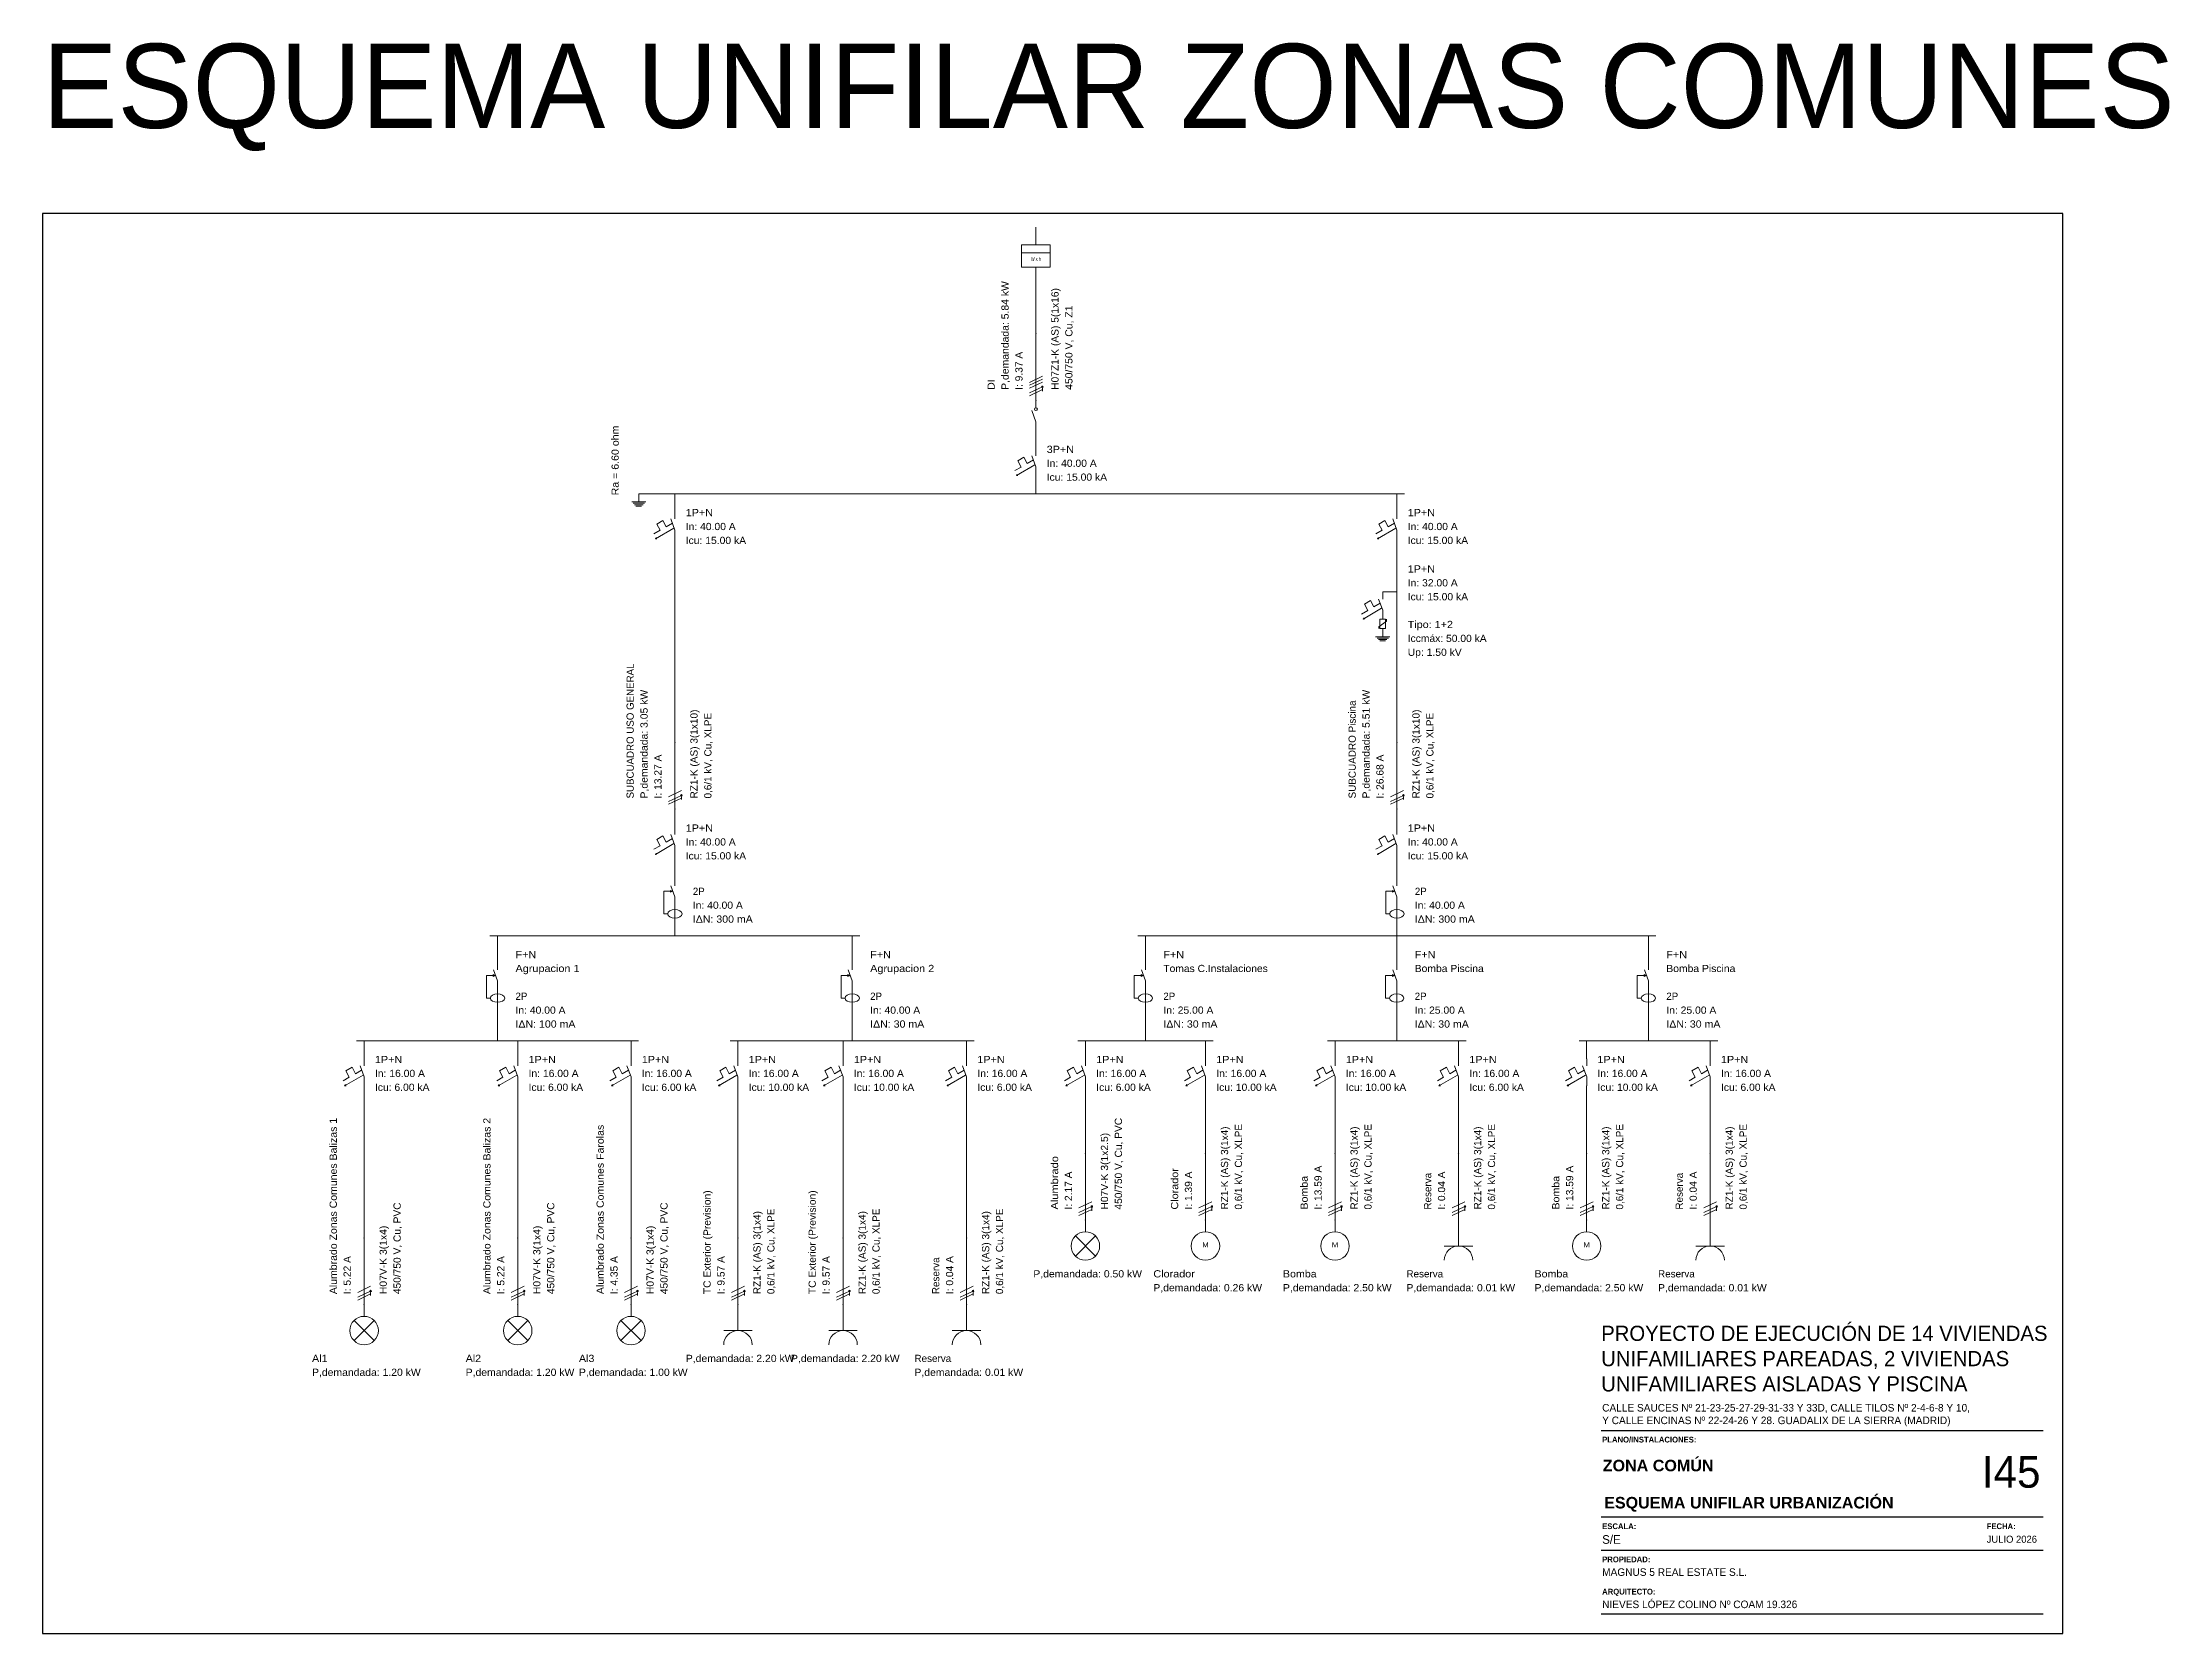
# Model space of a CAD drawing. Header units: millimetres. Extents: x 441156 to 441876, y 4514765 to 4515211.
# Drawn here: x 441747.4 to 441876.4, y 4514765 to 4514861.5 of the extents above; entities that cross this region are included whole.
import ezdxf
from ezdxf.enums import TextEntityAlignment as Align

# ---------------------------------------------------------------- set-up
doc = ezdxf.new("R2010")
doc.units = ezdxf.units.MM
doc.layers.add('01_cartela', color=6, linetype='Continuous', plot=False)
doc.layers.add('01_texto cartela', color=5, linetype='Continuous')
for name, color, linetype, lineweight in [('DISTRIBUCION', 7, 'Continuous', 0), ('LINEA', 7, 'Continuous', 0), ('RED_DE_TOMA_DE_TIERRA_DE_LAS_MASAS_DE_LA_INSTALACION', 7, 'Continuous', 0), ('SUMINISTRO', 7, 'Continuous', 0), ('TEXTOS', 2, 'Continuous', 30)]:
    doc.layers.add(name, color=color, linetype=linetype, lineweight=lineweight)
doc.styles.add('Century Gothic', font='', dxfattribs={"height": 2})
doc.styles.add('Century Gothic_3', font='', dxfattribs={"height": 4.5})
doc.styles.add('Century Gothic_6', font='', dxfattribs={"height": 11})
doc.styles.add('CYPETXT_romans', font='arial.ttf', dxfattribs={"height": 0.2})
doc.styles.add('NIEVES3', font='swisseb.ttf')
doc.styles.get('Century Gothic').set_extended_font_data('Century Gothic')
doc.styles.get('Century Gothic_3').set_extended_font_data('Century Gothic')
doc.styles.get('Century Gothic_6').set_extended_font_data('Century Gothic')

# ---------------------------------------------------------------- blocks, each defined once
blk = doc.blocks.new('elccontador')
at = {"layer": 'LINEA'}
for p, q in [((0, 0.01175), (0, 0.01925)), ((0, -0.01925), (0, -0.01175))]:
    blk.add_line(p, q, dxfattribs=at)
for points in [[(-0.015, 0.00325), (0.015, 0.00325), (0.015, 0.01175), (-0.015, 0.01175), (-0.015, 0.00325)], [(-0.015, -0.01175), (0.015, -0.01175), (0.015, 0.00325), (-0.015, 0.00325), (-0.015, -0.01175)]]:
    blk.add_lwpolyline(points, close=True, dxfattribs=at)
blk = doc.blocks.new('elccanaliz3fn01')
at = {"layer": 'SUMINISTRO'}
h = blk.add_hatch(color=256, dxfattribs=at)
edge = h.paths.add_edge_path(flags=0)
edge.add_arc((-0.0004, 0.0352), 0.0002, 0, 360)
h = blk.add_hatch(color=256, dxfattribs=at)
edge = h.paths.add_edge_path(flags=0)
edge.add_arc((0.0064, -0.0208), 0.0008, 0, 360)
h = blk.add_hatch(color=256, dxfattribs=at)
edge = h.paths.add_edge_path(flags=0)
edge.add_arc((-0.0004, -0.0352), 0.0002, 0, 360)
for p, q in [((-0.0004, -0.035), (-0.0004, 0.035)), ((-0.0072, -0.0162), (0.0064, -0.0098)), ((-0.0072, -0.0192), (0.0064, -0.0128)), ((-0.0072, -0.0222), (0.0064, -0.0158)), ((-0.0072, -0.0272), (0.0064, -0.0208)), ((0.0064, -0.0253), (0.0064, -0.0223)), ((-0.0072, -0.0302), (0.0064, -0.0238))]:
    blk.add_line(p, q, dxfattribs=at)
for centre, radius in [((-0.0004, 0.0352), 0.0002), ((0.0064, -0.0208), 0.0008), ((-0.0004, -0.0352), 0.0002)]:
    blk.add_circle(centre, radius, dxfattribs=at)
blk = doc.blocks.new('elcintcar')
at = {"layer": 'LINEA'}
blk.add_line((0.0014, 0.0083), (0.0014, 0.0158), dxfattribs=at)
blk.add_lwpolyline([(0.0014, -0.0158), (0.0014, -0.0064), (-0.0029, 0.0053)], dxfattribs=at)
blk.add_circle((0.0014, 0.0068), 0.0015, dxfattribs=at)
blk = doc.blocks.new('elcmag01')
at = {"layer": 'LINEA'}
for p, q in [((0.0111, 0.0068), (0.0111, 0.0143)), ((-0.0095, -0.0142), (-0.0078, -0.0141))]:
    blk.add_line(p, q, dxfattribs=at)
for points in [[(0.0084, 0.0024), (0.0019, -0.0014), (-0.0016, 0.0053), (-0.0081, 0.0015), (-0.0046, -0.0051), (-0.0111, -0.0089)], [(0.0111, -0.0143), (0.0111, -0.0049), (0.0068, 0.0068)], [(0.01, -0.0029), (-0.0095, -0.0142), (-0.0086, -0.0128)]]:
    blk.add_lwpolyline(points, dxfattribs=at)
blk = doc.blocks.new('elctomtie')
at = {"layer": 'SUMINISTRO'}
for p, q in [((0, -0.002), (0, 0.0065)), ((-0.0075, -0.002), (0.0075, -0.002)), ((-0.006, -0.0035), (0.006, -0.0035)), ((-0.0045, -0.005), (0.0045, -0.005)), ((-0.003, -0.0065), (0.003, -0.0065))]:
    blk.add_line(p, q, dxfattribs=at)
blk = doc.blocks.new('elccanalizfn01')
at = {"layer": 'LINEA'}
h = blk.add_hatch(color=256, dxfattribs=at)
edge = h.paths.add_edge_path(flags=0)
edge.add_arc((-0.0004, 0.0352), 0.0002, 0, 360)
h = blk.add_hatch(color=256, dxfattribs=at)
edge = h.paths.add_edge_path(flags=0)
edge.add_arc((0.0064, -0.0208), 0.0008, 0, 360)
h = blk.add_hatch(color=256, dxfattribs=at)
edge = h.paths.add_edge_path(flags=0)
edge.add_arc((-0.0004, -0.0352), 0.0002, 0, 360)
for p, q in [((-0.0004, -0.035), (-0.0004, 0.035)), ((-0.0072, -0.0222), (0.0064, -0.0158)), ((-0.0072, -0.0272), (0.0064, -0.0208)), ((0.0064, -0.0253), (0.0064, -0.0223)), ((-0.0072, -0.0302), (0.0064, -0.0238))]:
    blk.add_line(p, q, dxfattribs=at)
for centre, radius in [((-0.0004, 0.0352), 0.0002), ((0.0064, -0.0208), 0.0008), ((-0.0004, -0.0352), 0.0002)]:
    blk.add_circle(centre, radius, dxfattribs=at)
blk = doc.blocks.new('elcdif01')
at = {"layer": 'LINEA'}
blk.add_hatch(color=256, dxfattribs=at).paths.add_polyline_path([(0, 0.0135), (-0.0025, 0.0145), (-0.0025, 0.0125)], flags=0)
for p, q in [((0.0021, 0.0077), (-0.0021, 0.0193)), ((0.0021, 0.0223), (0.0021, 0.0193)), ((0.0021, -0.0223), (0.0021, 0.0077))]:
    blk.add_line(p, q, dxfattribs=at)
blk.add_lwpolyline([(-0.0054, -0.0103), (-0.0096, -0.0103), (-0.0096, 0.0135), (0, 0.0135)], dxfattribs=at)
blk.add_lwpolyline([(0, 0.0135), (-0.0025, 0.0145), (-0.0025, 0.0125)], close=True, dxfattribs=at)
blk.add_ellipse((0.0021, -0.0103), major_axis=(0.0075, 0), ratio=0.6, dxfattribs=at)
blk = doc.blocks.new('elccarga01')
at = {"layer": 'LINEA'}
for p, q in [((-0.0106, -0.0166), (0.0106, 0.0046)), ((0.0106, -0.0166), (-0.0106, 0.0046)), ((0, 0.009), (0, 0.021))]:
    blk.add_line(p, q, dxfattribs=at)
blk.add_circle((0, -0.006), 0.015, dxfattribs=at)
blk = doc.blocks.new('elccarga04')
at = {"layer": 'LINEA'}
for p, q in [((0, -0.006), (0, 0.021)), ((0.015, -0.006), (-0.015, -0.006))]:
    blk.add_line(p, q, dxfattribs=at)
blk.add_arc((0, -0.021), 0.015, 0, 180, dxfattribs=at)
blk = doc.blocks.new('elclimsobtrans01')
at = {"layer": 'LINEA'}
for p, q in [((-0.0004, -0.0108), (0.0076, -0.0048)), ((-0.0004, -0.0128), (-0.0004, -0.0108)), ((0.0076, -0.0048), (0.0076, -0.0028))]:
    blk.add_line(p, q, dxfattribs=at)
blk.add_lwpolyline([(0.0186, -0.0258), (0.0186, 0.0258), (0.0036, 0.0258)], dxfattribs=at)
blk.add_lwpolyline([(0.0006, -0.0128), (0.0066, -0.0128), (0.0066, -0.0028), (0.0006, -0.0028), (0.0006, -0.0128)], close=True, dxfattribs=at)
for name, p in [('elcmag01', (-0.0075, 0.0115)), ('elctomtie', (0.0036, -0.0193))]:
    blk.add_blockref(name, p, dxfattribs=at)
blk = doc.blocks.new('elccarga06')
at = {"layer": 'LINEA'}
blk.add_line((0, 0.009), (0, 0.021), dxfattribs=at)
blk.add_circle((0, -0.006), 0.015, dxfattribs=at)

msp = doc.modelspace()

# ---------------------------------------------------------------- linework, layer by layer
at = {"layer": '01_cartela', "color": 3}
msp.add_lwpolyline([(441747.39266544, 4514851.1105368), (441747.39266544, 4514764.97044075), (441869.94461768, 4514764.97044075), (441869.94461768, 4514851.1105368)], close=True, dxfattribs=at)
at = {"layer": '01_texto cartela', "color": 5}
for p, q in [((441841.93952508, 4514777.29099544), (441868.74461768, 4514777.29099544)), ((441841.93952508, 4514772.03654914), (441868.74461768, 4514772.03654914)), ((441841.93952508, 4514770.02727137), (441868.74461768, 4514770.02727137)), ((441841.93952508, 4514766.17044074), (441868.74461768, 4514766.17044074))]:
    msp.add_line(p, q, dxfattribs=at)
at = {"layer": 'DISTRIBUCION'}
for p, q in [((441785.29041073, 4514834.09943645, 0.00000053), (441830.0085198, 4514834.09943645, 0.00000053)), ((441774.53376215, 4514807.29052445, 0.00000053), (441796.96865932, 4514807.29052445, 0.00000053)), ((441813.83229153, 4514807.29052445, 0.00000053), (441845.26314808, 4514807.29052445, 0.00000053)), ((441766.43899077, 4514800.92572446, 0.00000053), (441783.55013353, 4514800.92572446, 0.00000053)), ((441789.11283242, 4514800.92572446, 0.00000053), (441803.90288622, 4514800.92572446, 0.00000053)), ((441810.19155008, 4514800.92572446, 0.00000053), (441818.39463298, 4514800.92572446, 0.00000053)), ((441825.33325187, 4514800.92572446, 0.00000053), (441833.74599877, 4514800.92572446, 0.00000053)), ((441840.59597463, 4514800.92572446, 0.00000053), (441849.00872153, 4514800.92572446, 0.00000053))]:
    msp.add_line(p, q, dxfattribs=at)
at = {"layer": 'LINEA'}
for p, q in [((441807.64946527, 4514849.63883336, 0.00000053), (441807.64946527, 4514850.27243336, 0.00000053)), ((441807.64946527, 4514847.42123336, 0.00000053), (441807.64946527, 4514843.82972935, 0.00000053)), ((441807.64946527, 4514837.93703645, 0.00000053), (441807.64946527, 4514836.8391429, 0.00000053)), ((441807.64946527, 4514834.09943645, 0.00000053), (441807.64946527, 4514835.19733, 0.00000053)), ((441785.75121073, 4514834.09943645, 0.00000053), (441785.75121073, 4514833.00154291, 0.00000053)), ((441829.5477198, 4514834.09943645, 0.00000053), (441829.5477198, 4514833.00154291, 0.00000053)), ((441785.75121073, 4514830.26183646, 0.00000053), (441785.75121073, 4514831.35973, 0.00000053)), ((441785.75121073, 4514830.26183646, 0.00000053), (441785.75121073, 4514819.04380445, 0.00000053)), ((441829.5477198, 4514830.26183646, 0.00000053), (441829.5477198, 4514831.35973, 0.00000053)), ((441829.5477198, 4514830.26183646, 0.00000053), (441829.5477198, 4514828.14154291, 0.00000053)), ((441829.5477198, 4514823.05463646, 0.00000053), (441829.5477198, 4514825.17493001, 0.00000053)), ((441829.5477198, 4514823.05463646, 0.00000053), (441829.5477198, 4514819.04380445, 0.00000053)), ((441785.75121073, 4514811.12812445, 0.00000053), (441785.75121073, 4514812.22601801, 0.00000053)), ((441829.5477198, 4514811.12812445, 0.00000053), (441829.5477198, 4514812.22601801, 0.00000053)), ((441785.75121073, 4514811.12812445, 0.00000053), (441785.75121073, 4514810.4946309, 0.00000053)), ((441829.5477198, 4514811.12812445, 0.00000053), (441829.5477198, 4514810.4946309, 0.00000053)), ((441774.99456215, 4514807.29052445, 0.00000053), (441774.99456215, 4514805.39343091, 0.00000053)), ((441785.75121073, 4514807.29052445, 0.00000053), (441785.75121073, 4514807.924018, 0.00000053)), ((441796.50785932, 4514807.29052445, 0.00000053), (441796.50785932, 4514805.39343091, 0.00000053)), ((441814.29309153, 4514807.29052445, 0.00000053), (441814.29309153, 4514805.39343091, 0.00000053)), ((441829.53962532, 4514807.29052445, 0.00000053), (441829.53962532, 4514805.39343091, 0.00000053)), ((441829.5477198, 4514807.29052445, 0.00000053), (441829.5477198, 4514807.924018, 0.00000053)), ((441844.80234808, 4514807.29052445, 0.00000053), (441844.80234808, 4514805.39343091, 0.00000053)), ((441774.99456215, 4514800.92572446, 0.00000053), (441774.99456215, 4514802.82281801, 0.00000053)), ((441796.50785932, 4514800.92572446, 0.00000053), (441796.50785932, 4514802.82281801, 0.00000053)), ((441814.29309153, 4514800.92572446, 0.00000053), (441814.29309153, 4514802.82281801, 0.00000053)), ((441829.53962532, 4514800.92572446, 0.00000053), (441829.53962532, 4514802.82281801, 0.00000053)), ((441844.80234808, 4514800.92572446, 0.00000053), (441844.80234808, 4514802.82281801, 0.00000053)), ((441766.89979077, 4514800.92572446, 0.00000053), (441766.89979077, 4514799.82783091, 0.00000053)), ((441776.21894567, 4514800.92572446, 0.00000053), (441776.21894567, 4514799.82783091, 0.00000053)), ((441783.08933353, 4514800.92572446, 0.00000053), (441783.08933353, 4514799.82783091, 0.00000053)), ((441789.57363242, 4514800.92572446, 0.00000053), (441789.57363242, 4514799.82783091, 0.00000053)), ((441795.95093932, 4514800.92572446, 0.00000053), (441795.95093932, 4514799.82783091, 0.00000053)), ((441803.44208622, 4514800.92572446, 0.00000053), (441803.44208622, 4514799.82783091, 0.00000053)), ((441810.65235008, 4514800.92572446, 0.00000053), (441810.65235008, 4514799.82783091, 0.00000053)), ((441817.93383298, 4514800.92572446, 0.00000053), (441817.93383298, 4514799.82783091, 0.00000053)), ((441825.79405187, 4514800.92572446, 0.00000053), (441825.79405187, 4514799.82783091, 0.00000053)), ((441833.28519877, 4514800.92572446, 0.00000053), (441833.28519877, 4514799.82783091, 0.00000053)), ((441841.05677463, 4514800.92572446, 0.00000053), (441841.05677463, 4514799.82783091, 0.00000053)), ((441848.54792153, 4514800.92572446, 0.00000053), (441848.54792153, 4514799.82783091, 0.00000053)), ((441766.89979077, 4514797.08812445, 0.00000053), (441766.89979077, 4514798.18601801, 0.00000053)), ((441776.21894567, 4514797.08812445, 0.00000053), (441776.21894567, 4514798.18601801, 0.00000053)), ((441783.08933353, 4514797.08812445, 0.00000053), (441783.08933353, 4514798.18601801, 0.00000053)), ((441789.57363242, 4514797.08812445, 0.00000053), (441789.57363242, 4514798.18601801, 0.00000053)), ((441795.95093932, 4514797.08812445, 0.00000053), (441795.95093932, 4514798.18601801, 0.00000053)), ((441803.44208622, 4514797.08812445, 0.00000053), (441803.44208622, 4514798.18601801, 0.00000053)), ((441810.65235008, 4514797.08812445, 0.00000053), (441810.65235008, 4514798.18601801, 0.00000053)), ((441817.93383298, 4514797.08812445, 0.00000053), (441817.93383298, 4514798.18601801, 0.00000053)), ((441825.79405187, 4514797.08812445, 0.00000053), (441825.79405187, 4514798.18601801, 0.00000053)), ((441833.28519877, 4514797.08812445, 0.00000053), (441833.28519877, 4514798.18601801, 0.00000053)), ((441841.05677463, 4514797.08812445, 0.00000053), (441841.05677463, 4514798.18601801, 0.00000053)), ((441848.54792153, 4514797.08812445, 0.00000053), (441848.54792153, 4514798.18601801, 0.00000053)), ((441766.89979077, 4514797.08812445, 0.00000053), (441766.89979077, 4514788.97574046, 0.00000053)), ((441776.21894567, 4514797.08812445, 0.00000053), (441776.21894567, 4514788.97574046, 0.00000053)), ((441783.08933353, 4514797.08812445, 0.00000053), (441783.08933353, 4514788.97574046, 0.00000053)), ((441789.57363242, 4514797.08812445, 0.00000053), (441789.57363242, 4514792.69173246, 0.00000053)), ((441795.95093932, 4514797.08812445, 0.00000053), (441795.95093932, 4514792.69173246, 0.00000053)), ((441803.44208622, 4514797.08812445, 0.00000053), (441803.44208622, 4514792.69173246, 0.00000053)), ((441810.65235008, 4514797.08812445, 0.00000053), (441810.65235008, 4514794.10595645, 0.00000053)), ((441817.93383298, 4514797.08812445, 0.00000053), (441817.93383298, 4514794.10595645, 0.00000053)), ((441825.79405187, 4514797.08812445, 0.00000053), (441825.79405187, 4514797.04226045, 0.00000053)), ((441825.79405187, 4514797.04226045, 0.00000053), (441825.79405187, 4514794.10595645, 0.00000053)), ((441833.28519877, 4514797.08812445, 0.00000053), (441833.28519877, 4514797.04226045, 0.00000053)), ((441833.28519877, 4514797.04226045, 0.00000053), (441833.28519877, 4514794.10595645, 0.00000053)), ((441841.05677463, 4514797.08812445, 0.00000053), (441841.05677463, 4514797.04226045, 0.00000053)), ((441841.05677463, 4514797.04226045, 0.00000053), (441841.05677463, 4514794.10595645, 0.00000053)), ((441848.54792153, 4514797.08812445, 0.00000053), (441848.54792153, 4514797.04226045, 0.00000053)), ((441848.54792153, 4514797.04226045, 0.00000053), (441848.54792153, 4514794.10595645, 0.00000053)), ((441789.57363242, 4514792.69173246, 0.00000053), (441789.57363242, 4514788.97574046, 0.00000053)), ((441795.95093932, 4514792.69173246, 0.00000053), (441795.95093932, 4514788.97574046, 0.00000053)), ((441803.44208622, 4514792.69173246, 0.00000053), (441803.44208622, 4514788.97574046, 0.00000053))]:
    msp.add_line(p, q, dxfattribs=at)
for points in [[(441785.75121073, 4514814.96572446), (441785.75121073, 4514814.96572446), (441785.75121073, 4514813.86783091)], [(441829.5477198, 4514814.96572446), (441829.5477198, 4514814.96572446), (441829.5477198, 4514813.86783091)]]:
    msp.add_lwpolyline(points, dxfattribs=at)
at = {"layer": 'RED_DE_TOMA_DE_TIERRA_DE_LAS_MASAS_DE_LA_INSTALACION'}
msp.add_line((441785.29041073, 4514834.09943645, 0.00000053), (441783.56241073, 4514834.09943645, 0.00000053), dxfattribs=at)

# ---------------------------------------------------------------- block references
at = {"layer": 'LINEA', "xscale": 57.6, "yscale": 57.6, "zscale": 57.6}
for name, p in [('elccontador', (441807.64946527, 4514848.53003335, 0.00000053)), ('elccanaliz3fn01', (441807.67250527, 4514841.79068936, 0.00000053)), ('elcintcar', (441807.57076929, 4514838.84434291, 0.00000053)), ('elcmag01', (441807.01209582, 4514836.01823645, 0.00000053)), ('elcmag01', (441785.11384129, 4514832.18063646, 0.00000053)), ('elcmag01', (441828.91035036, 4514832.18063646, 0.00000053)), ('elclimsobtrans01', (441828.47835036, 4514826.65823646, 0.00000053)), ('elccanalizfn01', (441785.77425073, 4514817.00476446, 0.00000053)), ('elccanalizfn01', (441829.5707598, 4514817.00476446, 0.00000053)), ('elcmag01', (441785.11384129, 4514813.04692446, 0.00000053)), ('elcmag01', (441828.91035036, 4514813.04692446, 0.00000053)), ('elcdif01', (441785.62931476, 4514809.20932445, 0.00000053)), ('elcdif01', (441829.42582383, 4514809.20932445, 0.00000053)), ('elcdif01', (441774.87266617, 4514804.10812446, 0.00000053)), ('elcdif01', (441796.38596334, 4514804.10812446, 0.00000053)), ('elcdif01', (441814.17119555, 4514804.10812446, 0.00000053)), ('elcdif01', (441829.41772934, 4514804.10812446, 0.00000053)), ('elcdif01', (441844.6804521, 4514804.10812446, 0.00000053)), ('elcmag01', (441766.26242132, 4514799.00692446, 0.00000053)), ('elcmag01', (441775.58157622, 4514799.00692446, 0.00000053)), ('elcmag01', (441782.45196408, 4514799.00692446, 0.00000053)), ('elcmag01', (441788.93626298, 4514799.00692446, 0.00000053)), ('elcmag01', (441795.31356987, 4514799.00692446, 0.00000053)), ('elcmag01', (441802.80471677, 4514799.00692446, 0.00000053)), ('elcmag01', (441810.01498063, 4514799.00692446, 0.00000053)), ('elcmag01', (441817.29646353, 4514799.00692446, 0.00000053)), ('elcmag01', (441825.15668243, 4514799.00692446, 0.00000053)), ('elcmag01', (441832.64782932, 4514799.00692446, 0.00000053)), ('elcmag01', (441840.41940518, 4514799.00692446, 0.00000053)), ('elcmag01', (441847.91055208, 4514799.00692446, 0.00000053)), ('elccanalizfn01', (441810.67539008, 4514792.06691646, 0.00000053)), ('elccanalizfn01', (441817.95687298, 4514792.06691646, 0.00000053)), ('elccanalizfn01', (441825.81709187, 4514792.06691646, 0.00000053)), ('elccanalizfn01', (441833.30823877, 4514792.06691646, 0.00000053)), ('elccanalizfn01', (441841.07981463, 4514792.06691646, 0.00000053)), ('elccanalizfn01', (441848.57096153, 4514792.06691646, 0.00000053)), ('elccanalizfn01', (441766.92283077, 4514786.93670045, 0.00000053)), ('elccanalizfn01', (441776.24198567, 4514786.93670045, 0.00000053)), ('elccanalizfn01', (441783.11237353, 4514786.93670045, 0.00000053)), ('elccanalizfn01', (441789.59667242, 4514786.93670045, 0.00000053)), ('elccanalizfn01', (441795.97397932, 4514786.93670045, 0.00000053)), ('elccanalizfn01', (441803.46512622, 4514786.93670045, 0.00000053)), ('elccarga01', (441810.65235008, 4514788.81827646, 0.00000053)), ('elccarga06', (441817.93383298, 4514788.81827646, 0.00000053)), ('elccarga06', (441825.79405187, 4514788.81827646, 0.00000053)), ('elccarga04', (441833.28519877, 4514788.81827646, 0.00000053)), ('elccarga06', (441841.05677463, 4514788.81827646, 0.00000053)), ('elccarga04', (441848.54792153, 4514788.81827646, 0.00000053)), ('elccarga01', (441766.89979077, 4514783.68806046, 0.00000053)), ('elccarga01', (441776.21894567, 4514783.68806046, 0.00000053)), ('elccarga01', (441783.08933353, 4514783.68806046, 0.00000053)), ('elccarga04', (441789.57363242, 4514783.68806046, 0.00000053)), ('elccarga04', (441795.95093932, 4514783.68806046, 0.00000053)), ('elccarga04', (441803.44208622, 4514783.68806046, 0.00000053))]:
    msp.add_blockref(name, p, dxfattribs=at)
at = {"layer": 'RED_DE_TOMA_DE_TIERRA_DE_LAS_MASAS_DE_LA_INSTALACION', "xscale": 57.6, "yscale": 57.6, "zscale": 57.6}
msp.add_blockref('elctomtie', (441783.56241073, 4514833.72503646, 0.00000053), dxfattribs=at)

# ---------------------------------------------------------------- texts
at = {"layer": '01_texto cartela', "color": 1}
for s, insert, char_height, width, attachment_point, style in [('ESQUEMA UNIFILAR ZONAS COMUNES', (441876.7235442, 4514861.39695732, 0.00000212), 5.1047965506, 160.2563996468, 3, 'Century Gothic_6'), ('\\pt9.3093;ZONA COMÚN', (441842.03420596, 4514774.79644927), 0.6982120715, 28.0363206757, 7, 'NIEVES3'), ('I45', (441868.58650873, 4514775.72491176), 1.914298706, 4.1994133875, 3, 'Century Gothic_6')]:
    msp.add_mtext(s, dxfattribs=dict(at, insert=insert, char_height=char_height, width=width, attachment_point=attachment_point, style=style))
at = {"layer": '01_texto cartela', "color": 5}
for s, insert, char_height, width, attachment_point, style in [('\\PPROYECTO DE EJECUCIÓN DE 14 VIVIENDAS UNIFAMILIARES PAREADAS, 2 VIVIENDAS UNIFAMILIARES AISLADAS Y PISCINA', (441841.93952508, 4514785.1702398), 0.92, 27.2886793155, 1, 'Century Gothic_3'), ('CALLE SAUCES Nº 21-23-25-27-29-31-33 Y 33D, CALLE TILOS Nº 2-4-6-8 Y 10, \\PY CALLE ENCINAS Nº 22-24-26 Y 28. GUADALIX DE LA SIERRA (MADRID)', (441841.99870063, 4514778.88984133), 0.4582016719, 36.9872425052, 1, 'Century Gothic'), ('{\\fCentury Gothic|b1|i0|c0|p34;PLANO/INSTALACIONES: }', (441841.99870063, 4514776.90196559), 0.3480543103, 8.4685844724, 1, 'Century Gothic'), ('ESQUEMA UNIFILAR URBANIZACIÓN', (441842.12137013, 4514772.35424384), 0.6982120715, 28.0363206757, 7, 'NIEVES3'), ('{\\fCentury Gothic|b1|i0|c0|p34;ESCALA: }', (441841.99870063, 4514771.64751929), 0.3480543103, 8.4685844724, 1, 'Century Gothic'), ('S/E', (441841.99870063, 4514770.93298955), 0.523659054, 8.4685844724, 1, 'Century Gothic'), ('{\\fCentury Gothic|b1|i0|c0|p34;FECHA: }', (441865.32217031, 4514771.64751929), 0.3480543103, 8.4685844724, 1, 'Century Gothic'), ('{\\fCentury Gothic|b1|i0|c0|p34;PROPIEDAD:}', (441841.99870063, 4514769.63677904), 0.3480543103, 3.3483694784, 1, 'Century Gothic'), ('JULIO 2026', (441865.32217031, 4514770.9000827), 0.427654894, 14.0175073736, 1, 'Century Gothic'), ('MAGNUS 5 REAL ESTATE S.L.', (441841.99870063, 4514768.92224929), 0.4582016719, 19.5292320962, 1, 'Century Gothic'), ('{\\fCentury Gothic|b1|i0|c0|p34;ARQUITECTO:}', (441841.99870063, 4514767.68043794), 0.3480543103, 3.3483694784, 1, 'Century Gothic'), ('NIEVES LÓPEZ COLINO Nº COAM 19.326', (441841.99870063, 4514766.96590819), 0.4582016719, 14.6061238613, 1, 'Century Gothic')]:
    msp.add_mtext(s, dxfattribs=dict(at, insert=insert, char_height=char_height, width=width, attachment_point=attachment_point, style=style))
at = {"layer": 'LINEA', "style": 'CYPETXT_romans'}
for s, height, width, p, p2 in [('W x h', 0.2304, 0.722637, (441807.35224927, 4514848.22763336, 0.00000053), (441807.94668127, 4514848.22763336, 0.00000053)), ('M', 0.288, 1.160082, (441817.73943298, 4514788.40067645, 0.00000053), (441818.12823298, 4514788.40067645, 0.00000053)), ('M', 0.288, 1.160082, (441825.59965187, 4514788.40067645, 0.00000053), (441825.98845187, 4514788.40067645, 0.00000053)), ('M', 0.288, 1.160082, (441840.86237463, 4514788.40067645, 0.00000053), (441841.25117463, 4514788.40067645, 0.00000053))]:
    msp.add_text(s, height=height, dxfattribs=dict(at, width=width)).set_placement(p, p2, align=Align.FIT)
at = {"layer": 'TEXTOS', "style": 'CYPETXT_romans'}
for s, width, p, p2 in [('P,demandada: 5.84 kW', 1.031324, (441805.99578031, 4514840.40684936, 0.00000053), (441805.99578031, 4514846.99816136, 0.00000053)), ('H07Z1-K (AS) 5(1x16)', 1.014537, (441809.02523023, 4514840.40684936, 0.00000053), (441809.02523023, 4514846.57883335, 0.00000053)), ('450/750 V, Cu, Z1', 1.029635, (441809.86763023, 4514840.40684936, 0.00000053), (441809.86763023, 4514845.51740936, 0.00000053)), ('I: 9.37 A', 1.012122, (441806.83818031, 4514840.40684936, 0.00000053), (441806.83818031, 4514842.71315335, 0.00000053)), ('DI', 1.039235, (441805.15338031, 4514840.40684936, 0.00000053), (441805.15338031, 4514841.04239335, 0.00000053)), ('Ra = 6.60 ohm', 1.050655, (441782.34345073, 4514834.00583646, 0.00000053), (441782.34345073, 4514838.23842845, 0.00000053)), ('SUBCUADRO USO GENERAL', 0.963279, (441783.25512577, 4514815.62092446, 0.00000053), (441783.25512577, 4514823.80437245, 0.00000053)), ('P,demandada: 3.05 kW', 1.031324, (441784.09752577, 4514815.62092446, 0.00000053), (441784.09752577, 4514822.21223645, 0.00000053)), ('SUBCUADRO Piscina', 0.982435, (441827.05163484, 4514815.62092446, 0.00000053), (441827.05163484, 4514821.56358845, 0.00000053)), ('P,demandada: 5.51 kW', 1.031324, (441827.89403484, 4514815.62092446, 0.00000053), (441827.89403484, 4514822.21223645, 0.00000053)), ('RZ1-K (AS) 3(1x10)', 0.99796, (441787.1269757, 4514815.62092446, 0.00000053), (441787.1269757, 4514821.01322045, 0.00000053)), ('0,6/1 kV, Cu, XLPE', 0.984862, (441787.9693757, 4514815.62092446, 0.00000053), (441787.9693757, 4514820.81010845, 0.00000053)), ('RZ1-K (AS) 3(1x10)', 0.99796, (441830.92348477, 4514815.62092446, 0.00000053), (441830.92348477, 4514821.01322045, 0.00000053)), ('0,6/1 kV, Cu, XLPE', 0.984862, (441831.76588477, 4514815.62092446, 0.00000053), (441831.76588477, 4514820.81010845, 0.00000053)), ('I: 13.27 A', 1.015777, (441784.93992577, 4514815.62092446, 0.00000053), (441784.93992577, 4514818.28103646, 0.00000053)), ('I: 26.68 A', 1.015777, (441828.73643484, 4514815.62092446, 0.00000053), (441828.73643484, 4514818.28103646, 0.00000053)), ('Alumbrado Zonas Comunes Balizas 1', 1.041625, (441765.2461058, 4514785.55286046, 0.00000053), (441765.2461058, 4514796.24572446, 0.00000053)), ('Alumbrado Zonas Comunes Balizas 2', 1.041625, (441774.5652607, 4514785.55286046, 0.00000053), (441774.5652607, 4514796.24572446, 0.00000053)), ('Alumbrado Zonas Comunes Farolas', 1.045831, (441781.43564856, 4514785.55286046, 0.00000053), (441781.43564856, 4514795.82639646, 0.00000053)), ('450/750 V, Cu, PVC', 1.010062, (441812.87051504, 4514790.68307646, 0.00000053), (441812.87051504, 4514796.24572446, 0.00000053)), ('RZ1-K (AS) 3(1x4)', 0.995118, (441819.30959794, 4514790.68307646, 0.00000053), (441819.30959794, 4514795.72156445, 0.00000053)), ('0,6/1 kV, Cu, XLPE', 0.984862, (441820.15199794, 4514790.68307646, 0.00000053), (441820.15199794, 4514795.87226046, 0.00000053)), ('RZ1-K (AS) 3(1x4)', 0.995118, (441827.16981684, 4514790.68307646, 0.00000053), (441827.16981684, 4514795.72156445, 0.00000053)), ('0,6/1 kV, Cu, XLPE', 0.984862, (441828.01221684, 4514790.68307646, 0.00000053), (441828.01221684, 4514795.87226046, 0.00000053)), ('RZ1-K (AS) 3(1x4)', 0.995118, (441834.66096374, 4514790.68307646, 0.00000053), (441834.66096374, 4514795.72156445, 0.00000053)), ('0,6/1 kV, Cu, XLPE', 0.984862, (441835.50336374, 4514790.68307646, 0.00000053), (441835.50336374, 4514795.87226046, 0.00000053)), ('RZ1-K (AS) 3(1x4)', 0.995118, (441842.4325396, 4514790.68307646, 0.00000053), (441842.4325396, 4514795.72156445, 0.00000053)), ('0,6/1 kV, Cu, XLPE', 0.984862, (441843.2749396, 4514790.68307646, 0.00000053), (441843.2749396, 4514795.87226046, 0.00000053)), ('RZ1-K (AS) 3(1x4)', 0.995118, (441849.92368649, 4514790.68307646, 0.00000053), (441849.92368649, 4514795.72156445, 0.00000053)), ('0,6/1 kV, Cu, XLPE', 0.984862, (441850.76608649, 4514790.68307646, 0.00000053), (441850.76608649, 4514795.87226046, 0.00000053)), ('H07V-K 3(1x2.5)', 1.021351, (441812.02811504, 4514790.68307646, 0.00000053), (441812.02811504, 4514795.33499646, 0.00000053)), ('Alumbrado', 1.096646, (441808.99866512, 4514790.68307646, 0.00000053), (441808.99866512, 4514793.92631646, 0.00000053)), ('I: 2.17 A', 1.012122, (441809.84106512, 4514790.68307646, 0.00000053), (441809.84106512, 4514792.98938045, 0.00000053)), ('Clorador', 1.068973, (441816.28014801, 4514790.68307646, 0.00000053), (441816.28014801, 4514793.19904445, 0.00000053)), ('I: 1.39 A', 1.012122, (441817.12254801, 4514790.68307646, 0.00000053), (441817.12254801, 4514792.98938045, 0.00000053)), ('I: 13.59 A', 1.015777, (441824.98276691, 4514790.68307646, 0.00000053), (441824.98276691, 4514793.34318845, 0.00000053)), ('Reserva', 0.978259, (441831.63151381, 4514790.68307646, 0.00000053), (441831.63151381, 4514792.91075645, 0.00000053)), ('I: 0.04 A', 1.012122, (441832.47391381, 4514790.68307646, 0.00000053), (441832.47391381, 4514792.98938045, 0.00000053)), ('I: 13.59 A', 1.015777, (441840.24548967, 4514790.68307646, 0.00000053), (441840.24548967, 4514793.34318845, 0.00000053)), ('Reserva', 0.978259, (441846.89423657, 4514790.68307646, 0.00000053), (441846.89423657, 4514792.91075645, 0.00000053)), ('I: 0.04 A', 1.012122, (441847.73663657, 4514790.68307646, 0.00000053), (441847.73663657, 4514792.98938045, 0.00000053)), ('TC Exterior (Prevision)', 1.018109, (441787.91994746, 4514785.55286046, 0.00000053), (441787.91994746, 4514791.84933245, 0.00000053)), ('TC Exterior (Prevision)', 1.018109, (441794.29725436, 4514785.55286046, 0.00000053), (441794.29725436, 4514791.84933245, 0.00000053)), ('Bomba', 1.054991, (441824.14036691, 4514790.68307646, 0.00000053), (441824.14036691, 4514792.72730045, 0.00000053)), ('Bomba', 1.054991, (441839.40308967, 4514790.68307646, 0.00000053), (441839.40308967, 4514792.72730045, 0.00000053)), ('450/750 V, Cu, PVC', 1.010062, (441769.11795573, 4514785.55286046, 0.00000053), (441769.11795573, 4514791.11550845, 0.00000053)), ('450/750 V, Cu, PVC', 1.010062, (441778.43711063, 4514785.55286046, 0.00000053), (441778.43711063, 4514791.11550845, 0.00000053)), ('450/750 V, Cu, PVC', 1.010062, (441785.30749849, 4514785.55286046, 0.00000053), (441785.30749849, 4514791.11550845, 0.00000053)), ('RZ1-K (AS) 3(1x4)', 0.995118, (441790.94939739, 4514785.55286046, 0.00000053), (441790.94939739, 4514790.59134845, 0.00000053)), ('0,6/1 kV, Cu, XLPE', 0.984862, (441791.79179739, 4514785.55286046, 0.00000053), (441791.79179739, 4514790.74204445, 0.00000053)), ('RZ1-K (AS) 3(1x4)', 0.995118, (441797.32670429, 4514785.55286046, 0.00000053), (441797.32670429, 4514790.59134845, 0.00000053)), ('0,6/1 kV, Cu, XLPE', 0.984862, (441798.16910429, 4514785.55286046, 0.00000053), (441798.16910429, 4514790.74204445, 0.00000053)), ('RZ1-K (AS) 3(1x4)', 0.995118, (441804.81785118, 4514785.55286046, 0.00000053), (441804.81785118, 4514790.59134845, 0.00000053)), ('0,6/1 kV, Cu, XLPE', 0.984862, (441805.66025118, 4514785.55286046, 0.00000053), (441805.66025118, 4514790.74204445, 0.00000053)), ('H07V-K 3(1x4)', 1.027027, (441768.27555573, 4514785.55286046, 0.00000053), (441768.27555573, 4514789.70682846, 0.00000053)), ('H07V-K 3(1x4)', 1.027027, (441777.59471063, 4514785.55286046, 0.00000053), (441777.59471063, 4514789.70682846, 0.00000053)), ('H07V-K 3(1x4)', 1.027027, (441784.46509849, 4514785.55286046, 0.00000053), (441784.46509849, 4514789.70682846, 0.00000053)), ('I: 5.22 A', 1.012122, (441766.0885058, 4514785.55286046, 0.00000053), (441766.0885058, 4514787.85916445, 0.00000053)), ('I: 5.22 A', 1.012122, (441775.4076607, 4514785.55286046, 0.00000053), (441775.4076607, 4514787.85916445, 0.00000053)), ('I: 4.35 A', 1.012122, (441782.27804856, 4514785.55286046, 0.00000053), (441782.27804856, 4514787.85916445, 0.00000053)), ('I: 9.57 A', 1.012122, (441788.76234746, 4514785.55286046, 0.00000053), (441788.76234746, 4514787.85916445, 0.00000053)), ('I: 9.57 A', 1.012122, (441795.13965436, 4514785.55286046, 0.00000053), (441795.13965436, 4514787.85916445, 0.00000053)), ('Reserva', 0.978259, (441801.78840125, 4514785.55286046, 0.00000053), (441801.78840125, 4514787.78054046, 0.00000053)), ('I: 0.04 A', 1.012122, (441802.63080125, 4514785.55286046, 0.00000053), (441802.63080125, 4514787.85916445, 0.00000053))]:
    msp.add_text(s, height=0.43776, rotation=90, dxfattribs=dict(at, width=width)).set_placement(p, p2, align=Align.FIT)
for s, width, p, p2 in [('3P+N', 1.071674, (441808.30466527, 4514836.57839645, 0.00000053), (441809.96232127, 4514836.57839645, 0.00000053)), ('In: 40.00 A', 1.025234, (441808.30466527, 4514835.73599645, 0.00000053), (441811.33824127, 4514835.73599645, 0.00000053)), ('Icu: 15.00 kA', 1.025797, (441808.30466527, 4514834.89359646, 0.00000053), (441811.96723327, 4514834.89359646, 0.00000053)), ('1P+N', 1.071674, (441786.40641073, 4514832.74079646, 0.00000053), (441788.06406673, 4514832.74079646, 0.00000053)), ('1P+N', 1.071674, (441830.2029198, 4514832.74079646, 0.00000053), (441831.8605758, 4514832.74079646, 0.00000053)), ('In: 40.00 A', 1.025234, (441786.40641073, 4514831.89839646, 0.00000053), (441789.43998673, 4514831.89839646, 0.00000053)), ('In: 40.00 A', 1.025234, (441830.2029198, 4514831.89839646, 0.00000053), (441833.2364958, 4514831.89839646, 0.00000053)), ('Icu: 15.00 kA', 1.025797, (441786.40641073, 4514831.05599645, 0.00000053), (441790.06897873, 4514831.05599645, 0.00000053)), ('Icu: 15.00 kA', 1.025797, (441830.2029198, 4514831.05599645, 0.00000053), (441833.8654878, 4514831.05599645, 0.00000053)), ('1P+N', 1.071674, (441830.2029198, 4514829.32439646, 0.00000053), (441831.8605758, 4514829.32439646, 0.00000053)), ('In: 32.00 A', 1.025234, (441830.2029198, 4514828.48199646, 0.00000053), (441833.2364958, 4514828.48199646, 0.00000053)), ('Icu: 15.00 kA', 1.025797, (441830.2029198, 4514827.63959645, 0.00000053), (441833.8654878, 4514827.63959645, 0.00000053)), ('Tipo: 1+2', 1.069521, (441830.2029198, 4514825.95479645, 0.00000053), (441832.9482078, 4514825.95479645, 0.00000053)), ('Iccmáx: 50.00 kA', 1.020905, (441830.2029198, 4514825.11239646, 0.00000053), (441834.9924318, 4514825.11239646, 0.00000053)), ('Up: 1.50 kV', 1.025221, (441830.2029198, 4514824.26999646, 0.00000053), (441833.4789198, 4514824.26999646, 0.00000053)), ('1P+N', 1.071674, (441786.40641073, 4514813.60708445, 0.00000053), (441788.06406673, 4514813.60708445, 0.00000053)), ('1P+N', 1.071674, (441830.2029198, 4514813.60708445, 0.00000053), (441831.8605758, 4514813.60708445, 0.00000053)), ('In: 40.00 A', 1.025234, (441786.40641073, 4514812.76468445, 0.00000053), (441789.43998673, 4514812.76468445, 0.00000053)), ('Icu: 15.00 kA', 1.025797, (441786.40641073, 4514811.92228446, 0.00000053), (441790.06897873, 4514811.92228446, 0.00000053)), ('In: 40.00 A', 1.025234, (441830.2029198, 4514812.76468445, 0.00000053), (441833.2364958, 4514812.76468445, 0.00000053)), ('Icu: 15.00 kA', 1.025797, (441830.2029198, 4514811.92228446, 0.00000053), (441833.8654878, 4514811.92228446, 0.00000053)), ('2P', 0.963511, (441786.83841073, 4514809.76948445, 0.00000053), (441787.55913073, 4514809.76948445, 0.00000053)), ('2P', 0.963511, (441830.6349198, 4514809.76948445, 0.00000053), (441831.3556398, 4514809.76948445, 0.00000053)), ('In: 40.00 A', 1.025234, (441786.83841073, 4514808.92708445, 0.00000053), (441789.87198673, 4514808.92708445, 0.00000053)), ('IΔN: 300 mA', 1.048445, (441786.83841073, 4514808.08468445, 0.00000053), (441790.47477073, 4514808.08468445, 0.00000053)), ('In: 40.00 A', 1.025234, (441830.6349198, 4514808.92708445, 0.00000053), (441833.6684958, 4514808.92708445, 0.00000053)), ('IΔN: 300 mA', 1.048445, (441830.6349198, 4514808.08468445, 0.00000053), (441834.2712798, 4514808.08468445, 0.00000053)), ('F+N', 1.073057, (441776.08176215, 4514805.93188445, 0.00000053), (441777.33974615, 4514805.93188445, 0.00000053)), ('F+N', 1.073057, (441797.59505932, 4514805.93188445, 0.00000053), (441798.85304332, 4514805.93188445, 0.00000053)), ('F+N', 1.073057, (441815.38029153, 4514805.93188445, 0.00000053), (441816.63827553, 4514805.93188445, 0.00000053)), ('F+N', 1.073057, (441830.62682532, 4514805.93188445, 0.00000053), (441831.88480932, 4514805.93188445, 0.00000053)), ('F+N', 1.073057, (441845.88954808, 4514805.93188445, 0.00000053), (441847.14753208, 4514805.93188445, 0.00000053)), ('Agrupacion 1', 1.07809, (441776.08176215, 4514805.08948446, 0.00000053), (441779.96709815, 4514805.08948446, 0.00000053)), ('Agrupacion 2', 1.07809, (441797.59505932, 4514805.08948446, 0.00000053), (441801.48039532, 4514805.08948446, 0.00000053)), ('Tomas C.Instalaciones', 1.018612, (441815.38029153, 4514805.08948446, 0.00000053), (441821.71607553, 4514805.08948446, 0.00000053)), ('Bomba Piscina', 1.026413, (441830.62682532, 4514805.08948446, 0.00000053), (441834.81355332, 4514805.08948446, 0.00000053)), ('Bomba Piscina', 1.026413, (441845.88954808, 4514805.08948446, 0.00000053), (441850.07627608, 4514805.08948446, 0.00000053)), ('2P', 0.963511, (441776.08176215, 4514803.40468446, 0.00000053), (441776.80248215, 4514803.40468446, 0.00000053)), ('2P', 0.963511, (441797.59505932, 4514803.40468446, 0.00000053), (441798.31577932, 4514803.40468446, 0.00000053)), ('2P', 0.963511, (441815.38029153, 4514803.40468446, 0.00000053), (441816.10101153, 4514803.40468446, 0.00000053)), ('2P', 0.963511, (441830.62682532, 4514803.40468446, 0.00000053), (441831.34754532, 4514803.40468446, 0.00000053)), ('2P', 0.963511, (441845.88954808, 4514803.40468446, 0.00000053), (441846.61026808, 4514803.40468446, 0.00000053)), ('In: 40.00 A', 1.025234, (441776.08176215, 4514802.56228445, 0.00000053), (441779.11533815, 4514802.56228445, 0.00000053)), ('IΔN: 100 mA', 1.048445, (441776.08176215, 4514801.71988446, 0.00000053), (441779.71812215, 4514801.71988446, 0.00000053)), ('In: 40.00 A', 1.025234, (441797.59505932, 4514802.56228445, 0.00000053), (441800.62863532, 4514802.56228445, 0.00000053)), ('IΔN: 30 mA', 1.049335, (441797.59505932, 4514801.71988446, 0.00000053), (441800.87761132, 4514801.71988446, 0.00000053)), ('In: 25.00 A', 1.025234, (441815.38029153, 4514802.56228445, 0.00000053), (441818.41386753, 4514802.56228445, 0.00000053)), ('IΔN: 30 mA', 1.049335, (441815.38029153, 4514801.71988446, 0.00000053), (441818.66284353, 4514801.71988446, 0.00000053)), ('In: 25.00 A', 1.025234, (441830.62682532, 4514802.56228445, 0.00000053), (441833.66040132, 4514802.56228445, 0.00000053)), ('IΔN: 30 mA', 1.049335, (441830.62682532, 4514801.71988446, 0.00000053), (441833.90937732, 4514801.71988446, 0.00000053)), ('In: 25.00 A', 1.025234, (441845.88954808, 4514802.56228445, 0.00000053), (441848.92312408, 4514802.56228445, 0.00000053)), ('IΔN: 30 mA', 1.049335, (441845.88954808, 4514801.71988446, 0.00000053), (441849.17210008, 4514801.71988446, 0.00000053)), ('1P+N', 1.071674, (441767.55499077, 4514799.56708445, 0.00000053), (441769.21264677, 4514799.56708445, 0.00000053)), ('1P+N', 1.071674, (441776.87414567, 4514799.56708445, 0.00000053), (441778.53180167, 4514799.56708445, 0.00000053)), ('1P+N', 1.071674, (441783.74453353, 4514799.56708445, 0.00000053), (441785.40218953, 4514799.56708445, 0.00000053)), ('1P+N', 1.071674, (441790.22883242, 4514799.56708445, 0.00000053), (441791.88648842, 4514799.56708445, 0.00000053)), ('1P+N', 1.071674, (441796.60613932, 4514799.56708445, 0.00000053), (441798.26379532, 4514799.56708445, 0.00000053)), ('1P+N', 1.071674, (441804.09728622, 4514799.56708445, 0.00000053), (441805.75494222, 4514799.56708445, 0.00000053)), ('1P+N', 1.071674, (441811.30755008, 4514799.56708445, 0.00000053), (441812.96520608, 4514799.56708445, 0.00000053)), ('1P+N', 1.071674, (441818.58903298, 4514799.56708445, 0.00000053), (441820.24668898, 4514799.56708445, 0.00000053)), ('1P+N', 1.071674, (441826.44925187, 4514799.56708445, 0.00000053), (441828.10690787, 4514799.56708445, 0.00000053)), ('1P+N', 1.071674, (441833.94039877, 4514799.56708445, 0.00000053), (441835.59805477, 4514799.56708445, 0.00000053)), ('1P+N', 1.071674, (441841.71197463, 4514799.56708445, 0.00000053), (441843.36963063, 4514799.56708445, 0.00000053)), ('1P+N', 1.071674, (441849.20312153, 4514799.56708445, 0.00000053), (441850.86077753, 4514799.56708445, 0.00000053)), ('Icu: 6.00 kA', 1.024274, (441767.55499077, 4514797.88228446, 0.00000053), (441770.86375077, 4514797.88228446, 0.00000053)), ('In: 16.00 A', 1.025234, (441767.55499077, 4514798.72468446, 0.00000053), (441770.58856677, 4514798.72468446, 0.00000053)), ('Icu: 6.00 kA', 1.024274, (441776.87414567, 4514797.88228446, 0.00000053), (441780.18290567, 4514797.88228446, 0.00000053)), ('In: 16.00 A', 1.025234, (441776.87414567, 4514798.72468446, 0.00000053), (441779.90772167, 4514798.72468446, 0.00000053)), ('Icu: 6.00 kA', 1.024274, (441783.74453353, 4514797.88228446, 0.00000053), (441787.05329353, 4514797.88228446, 0.00000053)), ('In: 16.00 A', 1.025234, (441783.74453353, 4514798.72468446, 0.00000053), (441786.77810953, 4514798.72468446, 0.00000053)), ('In: 16.00 A', 1.025234, (441790.22883242, 4514798.72468446, 0.00000053), (441793.26240842, 4514798.72468446, 0.00000053)), ('Icu: 10.00 kA', 1.025797, (441790.22883242, 4514797.88228446, 0.00000053), (441793.89140042, 4514797.88228446, 0.00000053)), ('In: 16.00 A', 1.025234, (441796.60613932, 4514798.72468446, 0.00000053), (441799.63971532, 4514798.72468446, 0.00000053)), ('Icu: 10.00 kA', 1.025797, (441796.60613932, 4514797.88228446, 0.00000053), (441800.26870732, 4514797.88228446, 0.00000053)), ('Icu: 6.00 kA', 1.024274, (441804.09728622, 4514797.88228446, 0.00000053), (441807.40604622, 4514797.88228446, 0.00000053)), ('In: 16.00 A', 1.025234, (441804.09728622, 4514798.72468446, 0.00000053), (441807.13086222, 4514798.72468446, 0.00000053)), ('Icu: 6.00 kA', 1.024274, (441811.30755008, 4514797.88228446, 0.00000053), (441814.61631008, 4514797.88228446, 0.00000053)), ('In: 16.00 A', 1.025234, (441811.30755008, 4514798.72468446, 0.00000053), (441814.34112608, 4514798.72468446, 0.00000053)), ('In: 16.00 A', 1.025234, (441818.58903298, 4514798.72468446, 0.00000053), (441821.62260898, 4514798.72468446, 0.00000053)), ('Icu: 10.00 kA', 1.025797, (441818.58903298, 4514797.88228446, 0.00000053), (441822.25160098, 4514797.88228446, 0.00000053)), ('In: 16.00 A', 1.025234, (441826.44925187, 4514798.72468446, 0.00000053), (441829.48282787, 4514798.72468446, 0.00000053)), ('Icu: 10.00 kA', 1.025797, (441826.44925187, 4514797.88228446, 0.00000053), (441830.11181987, 4514797.88228446, 0.00000053)), ('Icu: 6.00 kA', 1.024274, (441833.94039877, 4514797.88228446, 0.00000053), (441837.24915877, 4514797.88228446, 0.00000053)), ('In: 16.00 A', 1.025234, (441833.94039877, 4514798.72468446, 0.00000053), (441836.97397477, 4514798.72468446, 0.00000053)), ('In: 16.00 A', 1.025234, (441841.71197463, 4514798.72468446, 0.00000053), (441844.74555063, 4514798.72468446, 0.00000053)), ('Icu: 10.00 kA', 1.025797, (441841.71197463, 4514797.88228446, 0.00000053), (441845.37454263, 4514797.88228446, 0.00000053)), ('Icu: 6.00 kA', 1.024274, (441849.20312153, 4514797.88228446, 0.00000053), (441852.51188153, 4514797.88228446, 0.00000053)), ('In: 16.00 A', 1.025234, (441849.20312153, 4514798.72468446, 0.00000053), (441852.23669753, 4514798.72468446, 0.00000053)), ('P,demandada: 0.50 kW', 1.031324, (441807.49335008, 4514786.56683645, 0.00000053), (441814.08466208, 4514786.56683645, 0.00000053)), ('Clorador', 1.068973, (441814.77483298, 4514786.56683645, 0.00000053), (441817.29080098, 4514786.56683645, 0.00000053)), ('Bomba', 1.054991, (441822.63505187, 4514786.56683645, 0.00000053), (441824.67927587, 4514786.56683645, 0.00000053)), ('Reserva', 0.978259, (441830.12619877, 4514786.56683645, 0.00000053), (441832.35387877, 4514786.56683645, 0.00000053)), ('Bomba', 1.054991, (441837.89777463, 4514786.56683645, 0.00000053), (441839.94199863, 4514786.56683645, 0.00000053)), ('Reserva', 0.978259, (441845.38892153, 4514786.56683645, 0.00000053), (441847.61660153, 4514786.56683645, 0.00000053)), ('P,demandada: 0.26 kW', 1.031324, (441814.77483298, 4514785.72443645, 0.00000053), (441821.36614498, 4514785.72443645, 0.00000053)), ('P,demandada: 2.50 kW', 1.031324, (441822.63505187, 4514785.72443645, 0.00000053), (441829.22636387, 4514785.72443645, 0.00000053)), ('P,demandada: 0.01 kW', 1.031324, (441830.12619877, 4514785.72443645, 0.00000053), (441836.71751077, 4514785.72443645, 0.00000053)), ('P,demandada: 2.50 kW', 1.031324, (441837.89777463, 4514785.72443645, 0.00000053), (441844.48908663, 4514785.72443645, 0.00000053)), ('P,demandada: 0.01 kW', 1.031324, (441845.38892153, 4514785.72443645, 0.00000053), (441851.98023353, 4514785.72443645, 0.00000053)), ('Al1', 1.060025, (441763.74079077, 4514781.43662046, 0.00000053), (441764.67772677, 4514781.43662046, 0.00000053)), ('Al2', 1.060025, (441773.05994567, 4514781.43662046, 0.00000053), (441773.99688167, 4514781.43662046, 0.00000053)), ('Al3', 1.060025, (441779.93033353, 4514781.43662046, 0.00000053), (441780.86726953, 4514781.43662046, 0.00000053)), ('P,demandada: 2.20 kW', 1.031324, (441786.41463242, 4514781.43662046, 0.00000053), (441793.00594442, 4514781.43662046, 0.00000053)), ('P,demandada: 2.20 kW', 1.031324, (441792.79193932, 4514781.43662046, 0.00000053), (441799.38325132, 4514781.43662046, 0.00000053)), ('Reserva', 0.978259, (441800.28308622, 4514781.43662046, 0.00000053), (441802.51076622, 4514781.43662046, 0.00000053)), ('P,demandada: 1.20 kW', 1.031324, (441763.74079077, 4514780.59422045, 0.00000053), (441770.33210277, 4514780.59422045, 0.00000053)), ('P,demandada: 1.20 kW', 1.031324, (441773.05994567, 4514780.59422045, 0.00000053), (441779.65125767, 4514780.59422045, 0.00000053)), ('P,demandada: 1.00 kW', 1.031324, (441779.93033353, 4514780.59422045, 0.00000053), (441786.52164553, 4514780.59422045, 0.00000053)), ('P,demandada: 0.01 kW', 1.031324, (441800.28308622, 4514780.59422045, 0.00000053), (441806.87439822, 4514780.59422045, 0.00000053))]:
    msp.add_text(s, height=0.43776, dxfattribs=dict(at, width=width)).set_placement(p, p2, align=Align.FIT)

doc.saveas('drawing.dxf')
